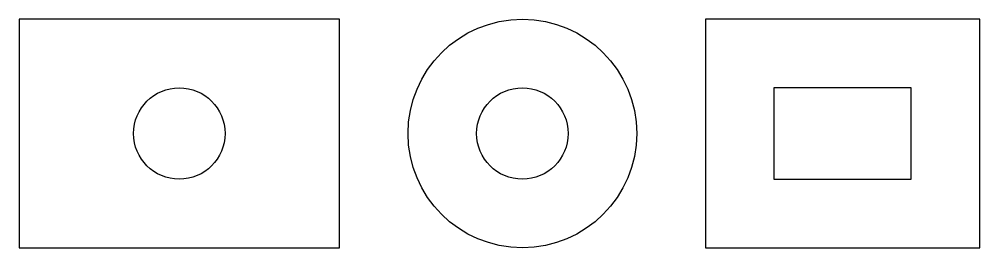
# Model space of a CAD drawing. Header units: metres. Extents: x 10 to 220, y 10 to 60.
import ezdxf

# ---------------------------------------------------------------- set-up
doc = ezdxf.new("R2010")
doc.units = ezdxf.units.M

msp = doc.modelspace()

# ---------------------------------------------------------------- linework, layer by layer
for points in [[(10, 10), (80, 10), (80, 60), (10, 60), (10, 10)], [(160, 10), (220, 10), (220, 60), (160, 60), (160, 10)], [(175, 25), (205, 25), (205, 45), (175, 45), (175, 25)]]:
    msp.add_lwpolyline(points)
for centre, radius in [((120, 35), 25), ((45, 35), 10), ((120, 35), 10)]:
    msp.add_circle(centre, radius)

doc.saveas('drawing.dxf')
